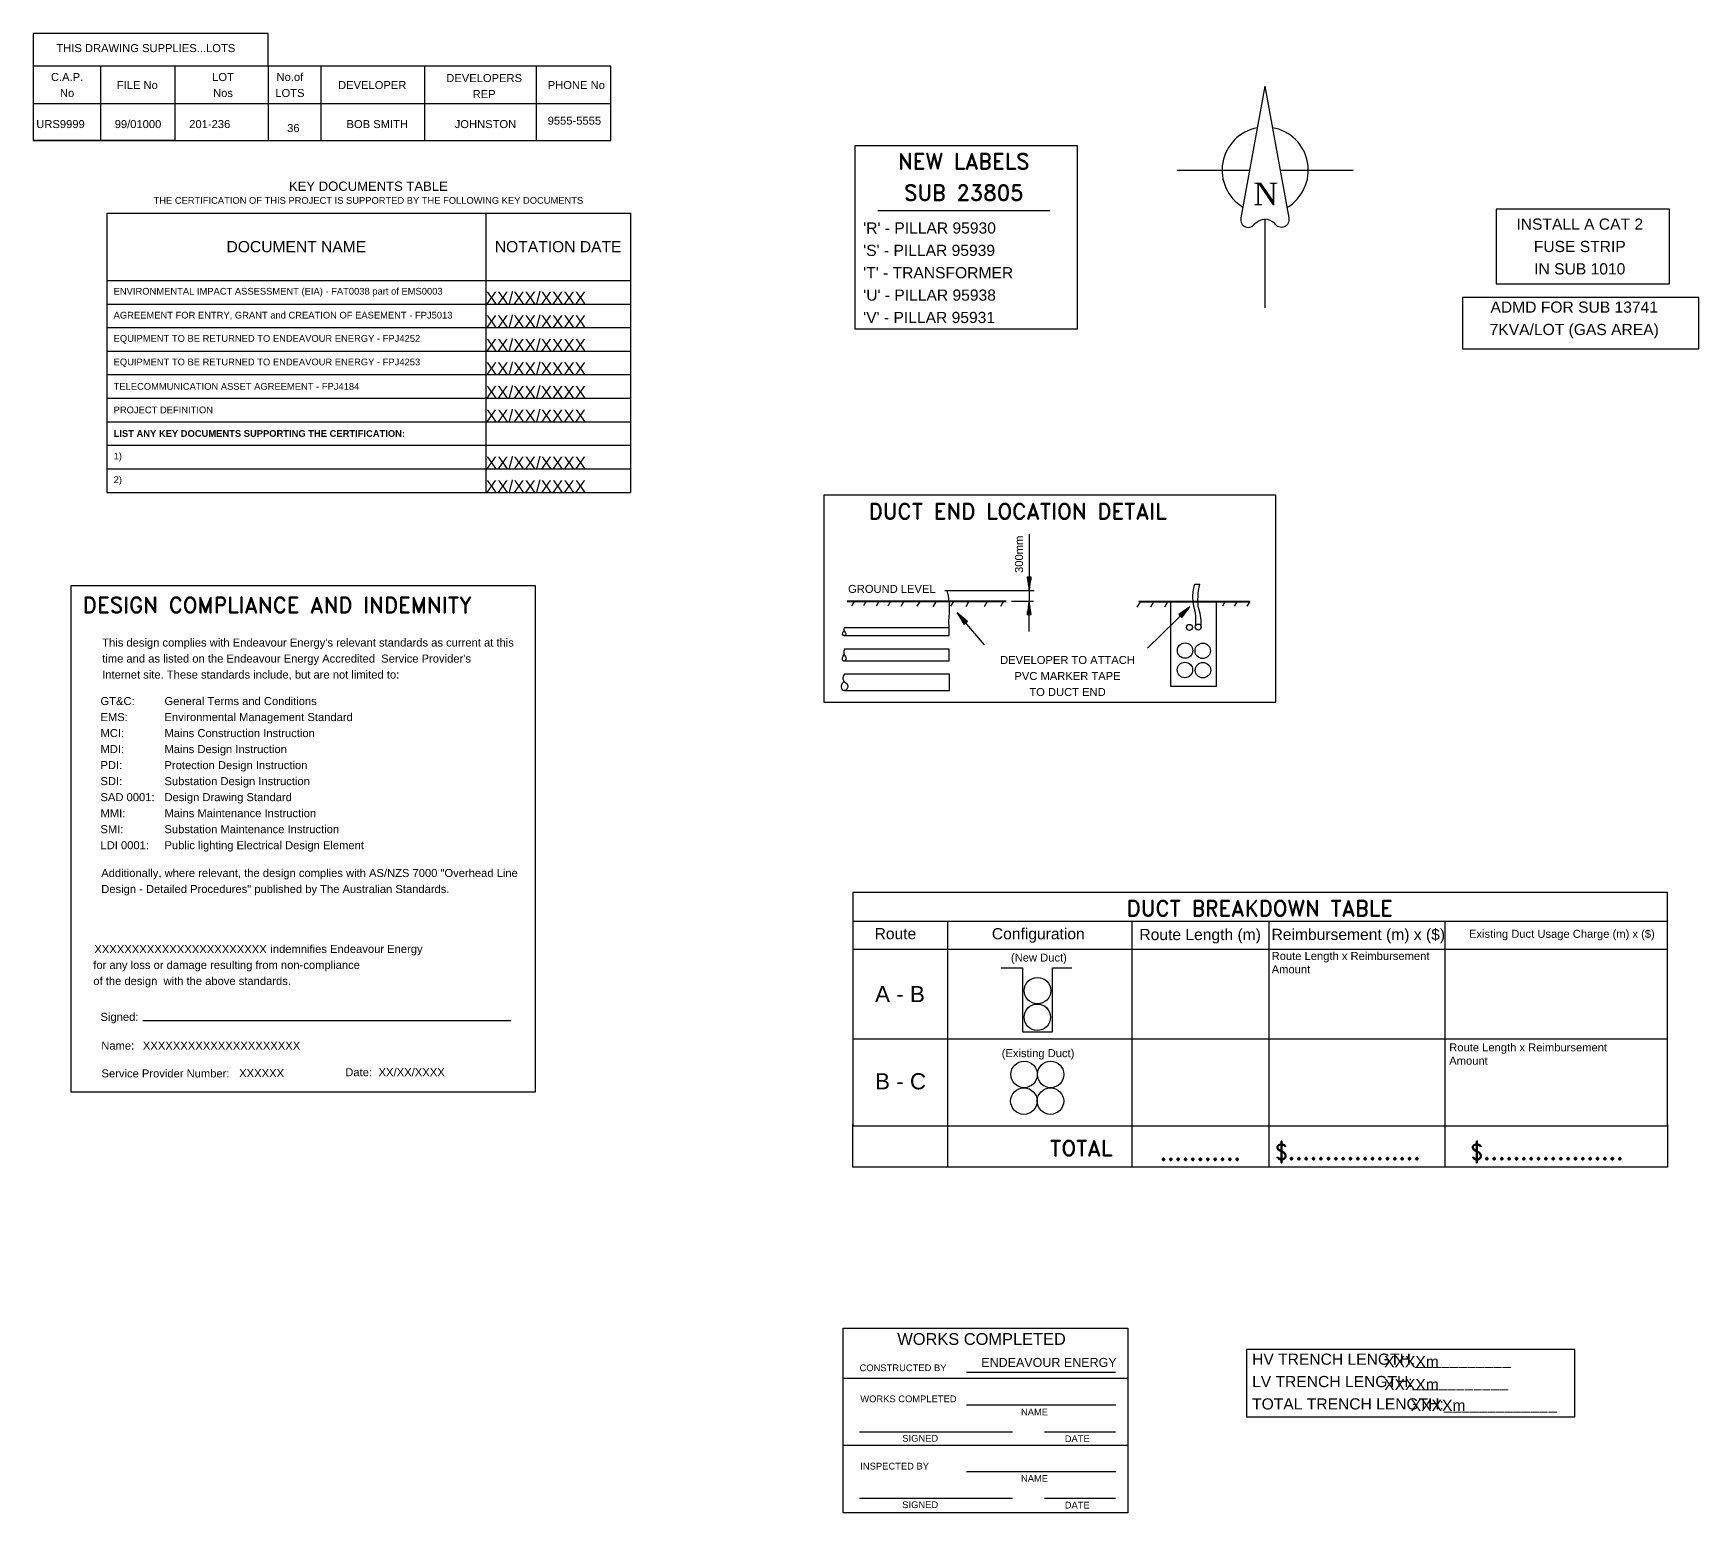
# Model space of a CAD drawing. Header units: metres. Extents: x -898 to 2770, y -622 to 757.
# Drawn here: x 1303.9 to 1676.4, y -23.7 to 307 of the extents above; entities that cross this region are included whole.
import ezdxf
from ezdxf.enums import TextEntityAlignment as Align

# ---------------------------------------------------------------- set-up
doc = ezdxf.new("R2010")
doc.units = ezdxf.units.M
doc.linetypes.add('IE Trench LV', pattern=[6.5, 5, -1.5])
doc.layers.get('0').update_dxf_attribs({"color": 6})
doc.layers.add('Notes', color=7, linetype='Continuous')
doc.styles.add('Elec', font='romand__.ttf')
doc.styles.add('iecARIAL', font='arial.ttf')
doc.styles.add('iecNAME', font='times.ttf')
doc.styles.get("Standard").update_dxf_attribs({"font": 'arial.ttf'})

# ---------------------------------------------------------------- blocks, each defined once
blk = doc.blocks.new('NOTE_LOTS')
at = {"color": 7}
for p, q in [((15, 16.67), (15, 0)), ((31.67, 16.67), (31.67, 0)), ((52.5, 16.67), (52.5, 0)), ((64.3, 16.67), (64.3, 0)), ((87.5, 16.67), (87.5, 0)), ((112.5, 16.67), (112.5, 0)), ((0, 8.33), (31.67, 8.33)), ((31.67, 8.33), (112.5, 8.33)), ((112.5, 8.33), (129.17, 8.33))]:
    blk.add_line(p, q, dxfattribs=at)
blk.add_lwpolyline([(52.5, 16.67), (52.5, 23.98), (0, 23.98), (0, 16.67)], dxfattribs=at)
blk.add_lwpolyline([(129.17, 0), (129.17, 16.66), (112.5, 16.66), (112.5, 16.67), (31.67, 16.67), (0, 16.67), (0, 0), (31.67, 0), (0, 0), (31.67, 0), (112.5, 0), (112.5, 0)], close=True, dxfattribs=at)
for s, p in [('THIS DRAWING SUPPLIES...LOTS', (25.16, 20.68)), ('FILE No', (23.26, 12.42)), ('DEVELOPER', (75.8, 12.42)), ('PHONE No', (121.45, 12.42)), ('9555-5555', (121.02, 4.46))]:
    blk.add_text(s, height=1.79, dxfattribs=at).set_placement(p, align=Align.MIDDLE_CENTER)
at = {"color": 7, "char_height": 1.79, "attachment_point": 5, "line_spacing_factor": 1.2}
for s, insert in [('C.A.P.\\PNo', (7.55, 12.42)), ('LOT\\PNos', (42.43, 12.42)), ('No.of\\PLOTS', (57.39, 12.42)), ('DEVELOPERS\\PREP', (100.84, 12.19))]:
    blk.add_mtext(s, dxfattribs=dict(at, insert=insert))
at = {"color": 7, "flags": 4}
for tag, p in [('C.A.P_NO', (0.66, 2.8)), ('FILE_NO', (18.21, 2.8)), ('LOT_NOS', (34.87, 2.8)), ('DEVELOPER', (68.19, 2.8)), ('DEVELOPER_REP', (90.23, 2.8))]:
    blk.add_attdef(tag, p, '', height=1.79, dxfattribs=at)
blk.add_attdef('NO-LOTS', text='', height=1.79, dxfattribs=at).set_placement((58.16, 3.74), align=Align.MIDDLE_CENTER)
blk = doc.blocks.new('*T75')
at = {"color": 0, "linetype": 'ByBlock', "lineweight": -2}
for p, q in [((0, 0), (117.13, 0)), ((0, 0), (0, -62.47)), ((84.74, 0), (84.74, -62.47)), ((117.13, 0), (117.13, -62.47)), ((0, -15.08), (117.13, -15.08)), ((0, -20.35), (117.13, -20.35)), ((0, -25.61), (117.13, -25.61)), ((0, -30.88), (117.13, -30.88)), ((0, -36.14), (117.13, -36.14)), ((0, -41.41), (117.13, -41.41)), ((0, -46.67), (117.13, -46.67)), ((0, -51.94), (117.13, -51.94)), ((0, -57.2), (117.13, -57.2)), ((0, -62.47), (117.13, -62.47))]:
    blk.add_line(p, q, dxfattribs=at)
at = {"color": 0}
for s, insert, char_height, width, attachment_point in [('{\\fArial|b0|i0|c0|p34;\\C7;DOCUMENT NAME}', (42.37, -7.54), 2.5, 81.7394, 5), ('{\\fArial|b0|i0|c0|p34;\\C7;NOTATION DATE}', (100.93, -7.54), 2.5, 29.3869, 5), ('{\\fArial|b0|i0|c0|p34;ENVIRONMENTAL IMPACT ASSESSMENT (EIA) - FAT0038 part of EMS0003}', (1.5, -17.72), 1.5, 81.7394, 4), ('{\\fArial|b0|i0|c0|p34;AGREEMENT FOR ENTRY, GRANT and CREATION OF EASEMENT - FPJ5013}', (1.5, -22.98), 1.5, 81.7394, 4), ('{\\fArial|b0|i0|c0|p34;EQUIPMENT TO BE RETURNED TO ENDEAVOUR ENERGY - FPJ4252}', (1.5, -28.25), 1.5, 81.7394, 4), ('{\\fArial|b0|i0|c0|p34;EQUIPMENT TO BE RETURNED TO ENDEAVOUR ENERGY - FPJ4253}', (1.5, -33.51), 1.5, 81.7394, 4), ('{\\fArial|b0|i0|c0|p34;TELECOMMUNICATION ASSET AGREEMENT - FPJ4184}', (1.5, -38.78), 1.5, 81.7394, 4), ('{\\fArial|b0|i0|c0|p34;PROJECT DEFINITION}', (1.5, -44.04), 1.5, 81.7394, 4), ('{\\fArial|b1|i0|c0|p34;LIST ANY KEY DOCUMENTS SUPPORTING THE CERTIFICATION:}', (1.5, -49.31), 1.5, 81.7394, 4), ('{\\fArial|b0|i0|c0|p34;1)}', (1.5, -54.57), 1.5, 81.7394, 4), ('{\\fArial|b0|i0|c0|p34;2)}', (1.5, -59.84), 1.5, 81.7394, 4)]:
    blk.add_mtext(s, dxfattribs=dict(at, insert=insert, char_height=char_height, width=width, attachment_point=attachment_point))
blk = doc.blocks.new('NOTE_63')
blk.add_blockref('*T75', (0, 40.71))
at = {"color": 0, "lineweight": -3, "insert": (58.48, 47.75), "char_height": 3, "width": 117.1263, "attachment_point": 2}
blk.add_mtext('{\\H0.6962x;\\C7;KEY DOCUMENTS TABLE\\P\\H0.716x;THE CERTIFICATION OF THIS PROJECT IS SUPPORTED BY THE FOLLOWING KEY DOCUMENTS}', dxfattribs=at)
at = {"color": 0, "linetype": 'IE Trench LV', "lineweight": -3, "flags": 4}
for p in [(84.74, 20.36), (84.74, 15.1), (84.74, 9.83), (84.74, 4.57), (84.74, -0.7), (84.74, -5.96), (84.74, -16.49), (84.74, -21.76)]:
    blk.add_attdef('NATATION_DATE', p, '', height=2.73, dxfattribs=at)
blk = doc.blocks.new('NOTE_SUB-LABELS')
at = {"color": 7, "lineweight": 30}
blk.add_line((5.108849, 26.43835), (43.608849, 26.43835), dxfattribs=at)
blk.add_lwpolyline([(0, 0), (49.749988, 0), (49.749988, 40.915118), (0, 40.915118)], close=True)
at = {"color": 7, "insert": (24.358849, 33.915118), "char_height": 3.5, "attachment_point": 5, "line_spacing_factor": 1.2, "style": 'Elec'}
blk.add_mtext('NEW LABELS\\PSUB 23805', dxfattribs=at)
at = {"color": 7, "insert": (1.858849, 12.5), "char_height": 2.5, "attachment_point": 4, "line_spacing_factor": 1.2}
blk.add_mtext("'R' - PILLAR 95930\\P'S' - PILLAR 95939\\P'T' - TRANSFORMER\\P'U' - PILLAR 95938\\P'V' - PILLAR 95931", dxfattribs=at)
blk = doc.blocks.new('NorthPnt 11(NP11)')
for p, q in [((-19.7, 0.02), (-3.49, 0)), ((3.32, 0), (19.7, -0.02)), ((-0.08, -10.94), (-0.08, -30.8))]:
    blk.add_line(p, q)
for points in [[(-0.08, 18.81), (-5.43, -10.68, 0.877048), (-2.29, -11.9, -0.1543), (-0.08, -10.94, 0.090511)], [(-0.08, 18.81), (5.26, -10.68, -0.877048), (2.13, -11.9, 0.1543), (-0.08, -10.94, -0.090511)]]:
    blk.add_lwpolyline(points, format="xyb")
for start, end in [(100.5988, 238.8643), (300.0994, 80.4374)]:
    blk.add_arc((0, 0), 9.64, start, end)
at = {"color": 7, "style": 'iecNAME'}
blk.add_text('N', height=5.02, dxfattribs=at).set_placement((-2.62, -7.82))
blk = doc.blocks.new('NOTE_DESIGN-COMPLIANCE')
blk.add_line((16, 16.01), (98.33, 16.01))
blk.add_lwpolyline([(0, 113.3), (103.74, 113.3), (103.74, 0), (0, 0)], close=True)
at = {"color": 7, "lineweight": -3, "style": 'Elec'}
blk.add_text('DESIGN COMPLIANCE AND INDEMNITY', height=3.5, dxfattribs=at).set_placement((2.6, 106.13), align=Align.BOTTOM_LEFT)
at = {"color": 7, "lineweight": -3}
for s, p in [('Signed:', (6.54, 17.75)), ('Name:', (6.71, 11.32)), ('Service Provider Number:', (6.76, 5.11)), ('Date: ', (61.29, 5.38))]:
    blk.add_text(s, height=1.79, dxfattribs=at).set_placement(p, align=Align.TOP_LEFT)
at = {"color": 7, "lineweight": -3, "char_height": 1.79, "line_spacing_factor": 1.2}
for s, insert, attachment_point in [("This design complies with Endeavour Energy's relevant standards as current at this \\Ptime and as listed on the Endeavour Energy Accredited  Service Provider's\\PInternet site. These standards include, but are not limited to:", (6.92, 92.16), 7), ('GT&C:^IGeneral Terms and Conditions\\PEMS:^I^IEnvironmental Management Standard\\PMCI:^I^IMains Construction Instruction\\PMDI:^I^IMains Design Instruction\\PPDI:^I^IProtection Design Instruction\\PSDI:^I^ISubstation Design Instruction\\PSAD 0001:^IDesign Drawing Standard\\PMMI:^I^IMains Maintenance Instruction\\PSMI:^I^ISubstation Maintenance Instruction\\PLDI 0001:^IPublic lighting Electrical Design Element ', (6.53, 88.36), 1), ('\\PAdditionally, where relevant, the design complies with AS/NZS 7000 "Overhead Line\\PDesign - Detailed Procedures" published by The Australian Standards.', (6.7, 53.5), 1), ('                                                         indemnifies Endeavour Energy \\Pfor any loss or damage resulting from non-compliance \\Pof the design  with the above standards.', (4.93, 32.94), 1)]:
    blk.add_mtext(s, dxfattribs=dict(at, insert=insert, attachment_point=attachment_point))
at = {"ltscale": 0.5}
for tag, p in [('COMPANYNAME', (5.15, 31.1)), ('NAME', (16, 9.52)), ('SPN', (37.54, 3.38)), ('DATE', (68.73, 3.59))]:
    blk.add_attdef(tag, p, '', height=1.8, dxfattribs=at)
blk = doc.blocks.new('NOTE_DUCT-END-DETAIL')
for p, q in [((45.883142, 37.545951), (45.883142, 24.956978)), ((45.648767, 27.925728), (45.648767, 26.753853)), ((45.726892, 27.925728), (45.726892, 26.128853)), ((45.805017, 27.925728), (45.805017, 25.503853)), ((45.883142, 27.925728), (45.883142, 24.956978)), ((45.961267, 27.925728), (45.961267, 25.503853)), ((46.039392, 27.925728), (46.039392, 26.128853)), ((46.117517, 27.925728), (46.117517, 26.753853)), ((46.273767, 27.925728), (46.273767, 27.300728)), ((82.976447, 26.385314), (84.055803, 26.350148)), ((6.786157, 22.491651), (6.158539, 21.439165)), ((9.453954, 22.552283), (8.826336, 21.499796)), ((12.268824, 22.508369), (11.641206, 21.455883)), ((14.87599, 22.508369), (14.248372, 21.455883)), ((17.821137, 22.431019), (17.193519, 21.378533)), ((21.416346, 22.500269), (20.788728, 21.447782)), ((25.001494, 22.387106), (24.373876, 21.334619)), ((27.002662, 24.956978), (46.993508, 24.956978)), ((28.942559, 22.508369), (28.31494, 21.455883)), ((32.337937, 22.387106), (31.710319, 21.334619)), ((40.072994, 22.431019), (39.445376, 21.378533)), ((41.975059, 22.576326), (46.869083, 22.576326)), ((45.883142, 24.956978), (45.883142, 22.576326)), ((45.883142, 15.820965), (45.883142, 22.576326)), ((45.883142, 19.607576), (45.883142, 22.576326)), ((89.759831, 22.491651), (89.132213, 21.439165)), ((92.391473, 22.491651), (91.763854, 21.439165)), ((95.232529, 22.491651), (94.604911, 21.439165)), ((35.908784, 12.844093), (29.803783, 19.935884)), ((31.740629, 17.685972), (29.803783, 19.935884)), ((31.681421, 17.635003), (30.101362, 19.470457)), ((31.799838, 17.736942), (30.219779, 19.572396)), ((31.622213, 17.584033), (30.449911, 18.945822)), ((31.859046, 17.787912), (30.686744, 19.1497)), ((31.918254, 17.838881), (31.153709, 18.727004)), ((36.460897, 22.326474), (35.833279, 21.273987)), ((45.648767, 19.607576), (45.648767, 20.779451)), ((45.726892, 19.607576), (45.726892, 21.404451)), ((45.805017, 19.607576), (45.805017, 22.029451)), ((45.961267, 19.607576), (45.961267, 22.029451)), ((46.039392, 19.607576), (46.039392, 21.404451)), ((46.117517, 19.607576), (46.117517, 20.779451)), ((46.273767, 19.607576), (46.273767, 20.232576)), ((70.635531, 22.257162), (70.007913, 21.204676)), ((72.368199, 12.078092), (81.859722, 21.330754)), ((73.656182, 22.257162), (73.028564, 21.204676)), ((76.786013, 22.257162), (76.158395, 21.204676)), ((79.461249, 19.53816), (79.908786, 19.974435)), ((79.570318, 19.426276), (80.40945, 20.244291)), ((79.624852, 19.370334), (80.911521, 20.624623)), ((79.679386, 19.314392), (81.413593, 21.004956)), ((79.733921, 19.25845), (81.859722, 21.330754)), ((79.788455, 19.202508), (81.522661, 20.893072)), ((79.842989, 19.146565), (81.129659, 20.400855)), ((79.897524, 19.090623), (80.736656, 19.908638)), ((80.006592, 18.978739), (80.454129, 19.415014)), ((31.563005, 17.533063), (30.79846, 18.421186)), ((31.444588, 17.431124), (31.036831, 17.90479)), ((32.03667, 17.940821), (31.628913, 18.414486))]:
    blk.add_line(p, q)
at = {"color": 1}
for p, q in [((45.492517, 27.925728), (45.492517, 27.300728)), ((45.492517, 19.607576), (45.492517, 20.232576))]:
    blk.add_line(p, q, dxfattribs=at)
at = {"color": 7, "lineweight": 40}
for p, q in [((5.152012, 22.541857), (40.730815, 22.541857)), ((70.401899, 22.491651), (95.232529, 22.491651))]:
    blk.add_line(p, q, dxfattribs=at)
for points in [[(0, 0), (101.065272, 0), (101.065272, 46.282227), (0, 46.282227)], [(45.883142, 24.956978), (46.351892, 27.925728), (45.414392, 27.925728)], [(45.883142, 22.576326), (45.414392, 19.607576), (46.351892, 19.607576)], [(29.803783, 19.935884), (31.38538, 17.380155), (32.095879, 17.99179)], [(81.859722, 21.330754), (79.406715, 19.594103), (80.061127, 18.922797)]]:
    blk.add_lwpolyline(points, close=True)
for points in [[(83.108178, 17.079517, 0.100456), (82.757067, 21.391338, -0.144441), (82.976447, 26.385314)], [(84.381094, 16.746876, 0.102124), (83.819669, 20.840359, -0.096925), (84.055803, 26.350148)], [(4.533738, 16.621736, 0.324985), (4.736854, 15.573632, -0.953514), (4.272589, 14.935267, -0.417639), (4.501628, 15.93112)], [(4.591771, 11.814853, 0.277777), (4.82269, 10.125576, -0.610901), (4.317934, 9.156444, -0.397292), (4.550882, 10.613957)], [(4.889172, 4.344936, -0.805081), (4.246565, 2.566557, -0.436908), (4.506967, 4.619757)], [(4.605285, 6.276742, 0.550641), (4.889172, 4.344936)]]:
    blk.add_lwpolyline(points, format="xyb")
at = {"color": 7, "lineweight": 30}
blk.add_lwpolyline([(28.016566, 16.772023, -0.069258), (28.099516, 20.007056, 0.073869), (27.552553, 24.956978)], format="xyb", dxfattribs=at)
for points in [[(77.471942, 22.416483), (77.471942, 3.559802), (87.792954, 3.559802), (87.792954, 22.491651)], [(4.562755, 14.877234), (27.988926, 14.877234), (27.988926, 16.621736), (4.533738, 16.621736)], [(4.591771, 9.219001), (28.010544, 9.219001), (28.010544, 11.814853), (4.591771, 11.814853)], [(4.605285, 2.586337), (28.045411, 2.586337), (28.045411, 6.276742), (4.605285, 6.276742)]]:
    blk.add_lwpolyline(points)
for centre, radius in [((81.755144, 16.703674), 0.672328), ((83.709526, 16.778843), 0.672328), ((80.766336, 11.526072), 1.726395), ((84.715121, 11.458305), 1.726395), ((80.72888, 7.187486), 1.726395), ((84.771964, 7.138802), 1.726395)]:
    blk.add_circle(centre, radius)
at = {"color": 7, "style": 'Elec'}
blk.add_text('DUCT END LOCATION DETAIL', height=3.5, dxfattribs=at).set_placement((10.015299, 42.66532), align=Align.MIDDLE_LEFT)
at = {"color": 7}
blk.add_text('300mm', height=1.79, rotation=90.013556, dxfattribs=at).set_placement((45.053203, 33.045951), align=Align.BOTTOM_CENTER)
blk.add_text('GROUND LEVEL', height=1.79, dxfattribs=at).set_placement((15.181501, 23.878605), align=Align.BOTTOM_CENTER)
at = {"color": 7, "insert": (54.468199, 1.338092), "char_height": 1.79, "attachment_point": 8, "line_spacing_factor": 1.2}
blk.add_mtext('DEVELOPER TO ATTACH\\PPVC MARKER TAPE \\PTO DUCT END', dxfattribs=at)
blk = doc.blocks.new('NOTE_NEW-DUCT-REQ')
for p, q in [((21.17, 55.01), (21.17, 0)), ((62.44, 55.01), (62.44, 0)), ((93.04, 55.01), (93.04, 0)), ((132.41, 55.01), (132.41, 0)), ((0.08, 28.71), (182.13, 28.71))]:
    blk.add_line(p, q)
blk.add_lwpolyline([(0, 61.37), (0, 9.22), (182.26, 9.22), (182.26, 61.37)], close=True)
for points in [[(0, 55.01), (182.26, 55.01)], [(0, 48.7), (182.26, 48.7)], [(33.19, 44.52), (37.92, 44.52), (37.92, 30.24), (44.64, 30.24), (44.64, 44.52), (48.99, 44.52)], [(182.26, 9.51), (182.26, 0), (0, 0), (0, 9.51)]]:
    blk.add_lwpolyline(points)
for centre in [(41.31, 39.45), (41.27, 33.49), (38.31, 20.71), (44.25, 20.71), (38.26, 14.75), (44.21, 14.75)]:
    blk.add_circle(centre, 2.96)
at = {"color": 7, "lineweight": -3, "style": 'Elec'}
for s, p in [('DUCT BREAKDOWN TABLE', (91.02, 57.87)), ('TOTAL', (51.07, 4.23)), ('...........', (77.73, 3.22))]:
    blk.add_text(s, height=3.5, dxfattribs=at).set_placement(p, align=Align.MIDDLE_CENTER)
at = {"color": 7, "lineweight": -3}
for s, p in [('(New Duct)', (41.62, 47.74)), ('(Existing Duct)', (41.43, 26.37))]:
    blk.add_text(s, height=1.79, dxfattribs=at).set_placement(p, align=Align.TOP_CENTER)
at = {"color": 7, "lineweight": -3, "style": 'Elec'}
for s, p in [('$..................', (94.44, 1.65)), ('$...................', (138.16, 1.65))]:
    blk.add_text(s, height=3.5, dxfattribs=at).set_placement(p)
at = {"color": 1, "lineweight": -3, "attachment_point": 1}
for s, insert, char_height, width in [('{\\C7;Route}', (4.87, 53.45), 2.5, 21.3007), ('{\\C7;Configuration}', (31.1, 53.42), 2.5, 31.8297), ('{\\C7;Route Length (m)}', (64.1, 53.25), 2.5, 28.8337), ('{\\C7;Reimbursement (m) x ($)}', (93.66, 53.27), 2.5, 38.7746), ('{\\C7;Existing Duct Usage Charge (m) x ($)}', (137.83, 53.05), 1.79, 41.6723), ('{\\C7;Route Length x Reimbursement Amount}', (93.68, 48.1), 1.79, 37.9135), ('{\\C7;A - B}', (4.97, 40.48), 3.5911, 11.2588), ('{\\C7;Route Length x Reimbursement Amount}', (133.4, 27.66), 1.79, 37.9135), ('{\\C7;B - C}', (4.97, 20.98), 3.5911, 11.2588)]:
    blk.add_mtext(s, dxfattribs=dict(at, insert=insert, char_height=char_height, width=width))
blk = doc.blocks.new('NOTE_50')
for points in [[(0, 0), (38.75, 0), (38.75, 16.69), (0, 16.69)], [(-7.54, -14.51), (45.3, -14.51), (45.3, -3.09), (-7.54, -3.09)]]:
    blk.add_lwpolyline(points, close=True)
at = {"color": 7, "lineweight": -3, "char_height": 2.5, "attachment_point": 5, "line_spacing_factor": 1.2}
for s, insert in [('INSTALL A CAT 2\\PFUSE STRIP\\PIN SUB 1010', (18.7, 8.33)), ('ADMD FOR SUB 13741\\P7KVA/LOT (GAS AREA)', (17.46, -8.09))]:
    blk.add_mtext(s, dxfattribs=dict(at, insert=insert))
blk = doc.blocks.new('Note_Works Completed')
at = {"layer": 'Notes'}
blk.add_lwpolyline([(0, 41.24), (63.69, 41.24), (63.69, 0), (0, 0)], close=True, dxfattribs=at)
for points in [[(63.69, 30), (-0.01, 30)], [(63.69, 15), (-0.01, 15)]]:
    blk.add_lwpolyline(points, dxfattribs=at)
at = {"layer": 'Notes', "linetype": 'Continuous', "ltscale": 0.6}
for points in [[(27.6, 31.43), (60.89, 31.43)], [(60.97, 24), (27.6, 24)], [(37.83, 18), (3.66, 18)], [(60.89, 18), (45.03, 18)], [(60.97, 9.15), (27.6, 9.15)], [(37.83, 3.15), (3.66, 3.15)], [(60.89, 3.15), (45.03, 3.15)]]:
    blk.add_lwpolyline(points, dxfattribs=at)
at = {"layer": 'Notes', "lineweight": 15, "style": 'iecARIAL'}
blk.add_text('WORKS COMPLETED', height=2.625, dxfattribs=at).set_placement((12.1, 37.52))
at = {"layer": 'Notes', "style": 'iecARIAL'}
for s, height, p in [('ENDEAVOUR ENERGY', 2, (30.89, 32.6)), ('CONSTRUCTED BY', 1.5, (3.66, 31.64)), ('WORKS COMPLETED', 1.5, (3.82, 24.7)), ('NAME', 1.5, (39.76, 21.75)), ('SIGNED', 1.5, (13.21, 15.87)), ('DATE', 1.5, (49.55, 15.78)), ('INSPECTED BY', 1.5, (3.82, 9.65)), ('NAME', 1.5, (39.76, 6.9)), ('SIGNED', 1.5, (13.21, 1.02)), ('DATE', 1.5, (49.55, 0.93))]:
    blk.add_text(s, height=height, dxfattribs=at).set_placement(p)
blk = doc.blocks.new('NOTE_TRENCH-LENGTH')
blk.add_lwpolyline([(0, 0), (73.45, 0), (73.45, 15), (0, 15)], close=True)
at = {"color": 7, "lineweight": -3, "insert": (1.25, 7.5), "char_height": 2.5, "width": 75.3734, "attachment_point": 4, "line_spacing_factor": 1.2}
blk.add_mtext('HV TRENCH LENGTH:___________               \\PLV TRENCH LENGTH:___________\\PTOTAL TRENCH LENGTH:_____________', dxfattribs=at)
at = {"color": 7, "lineweight": -3, "flags": 4}
for tag, p in [('HV-TRENCH-LENGTH', (37.49, 11.16)), ('LV-TRENCH-LENGTH', (37.23, 6.66)), ('TOTAL-TRENCH-LENGTH', (44.19, 1.27))]:
    blk.add_attdef(tag, p, '', height=2.5, dxfattribs=at)

msp = doc.modelspace()

# ---------------------------------------------------------------- block references
ref = msp.add_blockref('NOTE_LOTS', (1303.92, 283.04))
ref.add_attrib('C.A.P_NO', 'URS9999', (1304.58, 285.84), dxfattribs={"color": 7, "height": 1.79})
ref.add_attrib('FILE_NO', '99/01000', (1322.12, 285.84), dxfattribs={"color": 7, "height": 1.79})
ref.add_attrib('LOT_NOS', '201-236', (1338.79, 285.84), dxfattribs={"color": 7, "height": 1.79})
ref.add_attrib('NO-LOTS', '36', dxfattribs={"color": 7, "height": 1.79}).set_placement((1362.08, 285.84), align=Align.MIDDLE_CENTER)
ref.add_attrib('DEVELOPER', 'BOB SMITH', (1373.97, 285.84), dxfattribs={"color": 7, "height": 1.79})
ref.add_attrib('DEVELOPER_REP', 'JOHNSTON', (1398.18, 285.84), dxfattribs={"color": 7, "height": 1.79})
for name, p in [('NorthPnt 11(NP11)', (1579.46, 276.42)), ('NOTE_SUB-LABELS', (1487.69, 240.98)), ('NOTE_50', (1631.12, 251.02)), ('NOTE_DUCT-END-DETAIL', (1480.77, 157.49)), ('NOTE_NEW-DUCT-REQ', (1487.22, 53.53)), ('Note_Works Completed', (1485.07, -23.74))]:
    msp.add_blockref(name, p)
ref = msp.add_blockref('NOTE_63', (1320.38, 226.14))
ref.add_attrib('NATATION_DATE', 'XX/XX/XXXX', (1405.12, 246.51), dxfattribs={"color": 0, "linetype": 'IE Trench LV', "lineweight": -3, "height": 2.726})
ref.add_attrib('NATATION_DATE', 'XX/XX/XXXX', (1405.12, 241.24), dxfattribs={"color": 0, "linetype": 'IE Trench LV', "lineweight": -3, "height": 2.726})
ref.add_attrib('NATATION_DATE', 'XX/XX/XXXX', (1405.12, 235.98), dxfattribs={"color": 0, "linetype": 'IE Trench LV', "lineweight": -3, "height": 2.726})
ref.add_attrib('NATATION_DATE', 'XX/XX/XXXX', (1405.12, 230.71), dxfattribs={"color": 0, "linetype": 'IE Trench LV', "lineweight": -3, "height": 2.726})
ref.add_attrib('NATATION_DATE', 'XX/XX/XXXX', (1405.12, 225.45), dxfattribs={"color": 0, "linetype": 'IE Trench LV', "lineweight": -3, "height": 2.726})
ref.add_attrib('NATATION_DATE', 'XX/XX/XXXX', (1405.12, 220.18), dxfattribs={"color": 0, "linetype": 'IE Trench LV', "lineweight": -3, "height": 2.726})
ref.add_attrib('NATATION_DATE', 'XX/XX/XXXX', (1405.12, 209.65), dxfattribs={"color": 0, "linetype": 'IE Trench LV', "lineweight": -3, "height": 2.726})
ref.add_attrib('NATATION_DATE', 'XX/XX/XXXX', (1405.12, 204.38), dxfattribs={"color": 0, "linetype": 'IE Trench LV', "lineweight": -3, "height": 2.726})
msp.add_blockref('NOTE_DESIGN-COMPLIANCE', (1312.41, 70.26)).add_auto_attribs({'DATE': 'XX/XX/XXXX', 'SPN': 'XXXXXX', 'NAME': 'XXXXXXXXXXXXXXXXXXXXX', 'COMPANYNAME': 'XXXXXXXXXXXXXXXXXXXXXXX'})
ref = msp.add_blockref('NOTE_TRENCH-LENGTH', (1575.28, -2.28))
ref.add_attrib('HV-TRENCH-LENGTH', 'XXXXm', (1606.07, 8.77), dxfattribs={"color": 7, "lineweight": -3, "height": 2.5})
ref.add_attrib('LV-TRENCH-LENGTH', 'XXXXm', (1606.07, 3.66), dxfattribs={"color": 7, "lineweight": -3, "height": 2.5})
ref.add_attrib('TOTAL-TRENCH-LENGTH', 'XXXXm', (1612.02, -1.01), dxfattribs={"color": 7, "lineweight": -3, "height": 2.5})

doc.saveas('drawing.dxf')
